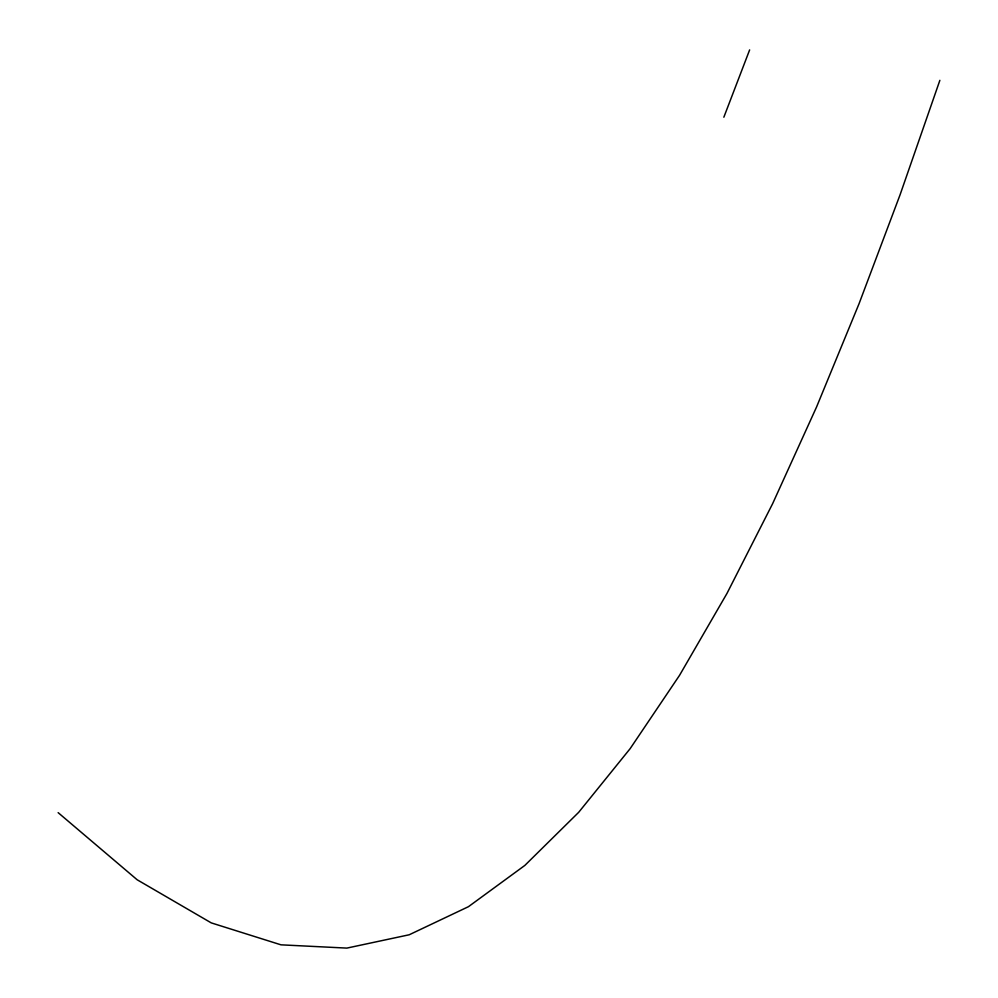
<?xml version="1.0" encoding="UTF-8"?>
<svg xmlns="http://www.w3.org/2000/svg" width="998" height="998" viewBox="0 0 998 998"><rect width="100%" height="100%" fill="white"/><g stroke="black" fill="none" stroke-linecap="round" stroke-linejoin="round"><path stroke-width="1.5" d="M939.866 80.327L900.109 194.697L859.041 303.754L816.576 406.959L772.589 503.753L726.956 593.461L679.526 675.359L630.162 748.625L578.665 812.335L524.836 865.428L468.436 906.695L409.205 934.777L346.855 948.1L280.999 944.832L211.264 922.888L137.163 879.774L58.134 812.646M723.849 117.215L749.635 49.9"/></g></svg>
